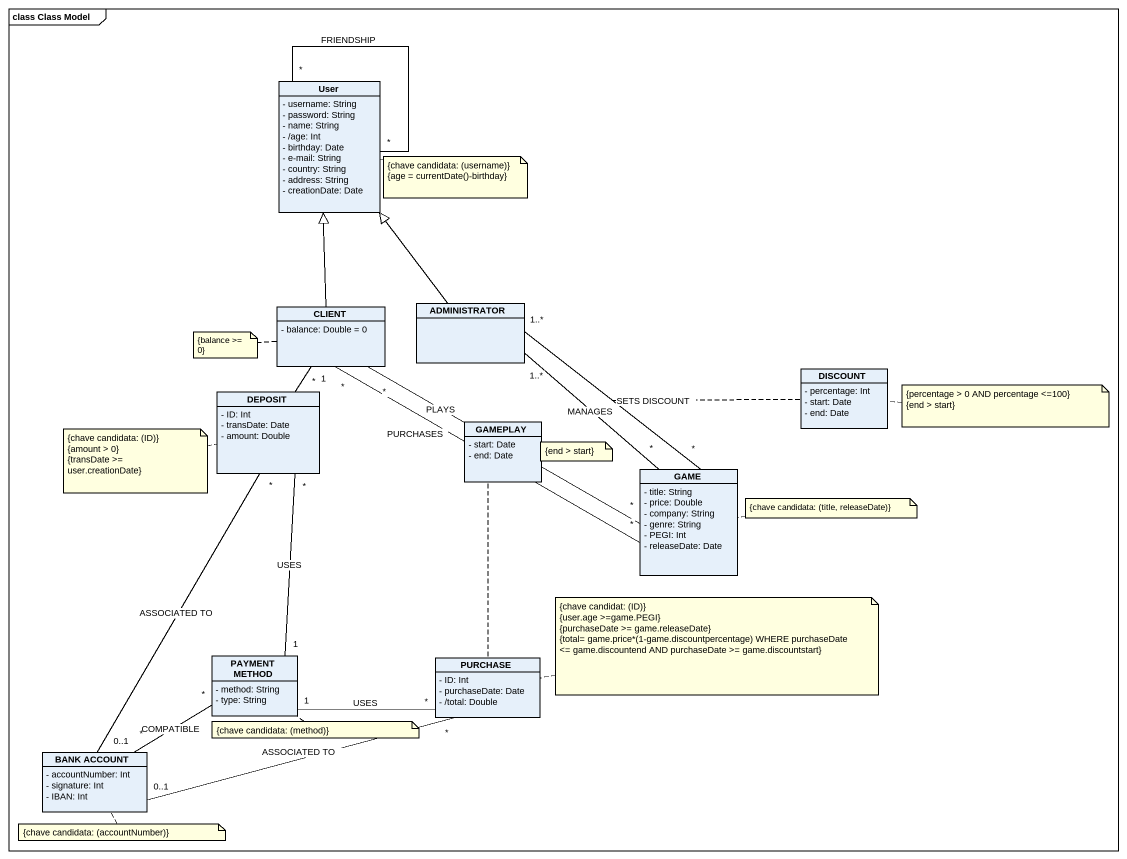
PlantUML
@startuml
mainframe class Class Model
hide circle
hide empty members
skinparam classAttributeIconSize 0
class User {
  - username: String
  - password: String
  - name: String
  - /age: Int
  - birthday: Date
  - e-mail: String
  - country: String
  - address: String
  - creationDate: Date
}
class CLIENT {
  - balance: Double = 0
}
class ADMINISTRATOR
class DEPOSIT {
  - ID: Int
  - transDate: Date
  - amount: Double
}
class DISCOUNT {
  - percentage: Int
  - start: Date
  - end: Date
}
class GAMEPLAY {
  - start: Date
  - end: Date
}
class GAME {
  - title: String
  - price: Double
  - company: String
  - genre: String
  - PEGI: Int
  - releaseDate: Date
}
class "PAYMENT METHOD" as PAYMENT_METHOD {
  - method: String
  - type: String
}
class PURCHASE {
  - ID: Int
  - purchaseDate: Date
  - /total: Double
}
class "BANK ACCOUNT" as BANK_ACCOUNT {
  - accountNumber: Int
  - signature: Int
  - IBAN: Int
}
User "*" -- "*" User : FRIENDSHIP
CLIENT -up-|> User
CLIENT "*" -right- "*" GAME : PLAYS
(CLIENT, GAME) .. GAMEPLAY
CLIENT "*" -right- "*" GAME : PURCHASES
(CLIENT, GAME) .. PURCHASE
ADMINISTRATOR -up-|> User
ADMINISTRATOR "1..*" -- "*" GAME : SETS DISCOUNT
(ADMINISTRATOR, GAME) .. DISCOUNT
DEPOSIT "*" -up- "1" CLIENT
GAME "*" -up- "1..*" ADMINISTRATOR : MANAGES
PAYMENT_METHOD "1" -up- "*" DEPOSIT : USES
PAYMENT_METHOD "*" -- "*" BANK_ACCOUNT : COMPATIBLE
PURCHASE "*" -left- "1" PAYMENT_METHOD : USES
PURCHASE "*" -left- "0..1" BANK_ACCOUNT : ASSOCIATED TO
BANK_ACCOUNT "0..1" -up- "*" DEPOSIT : ASSOCIATED TO
note right of User
  {chave candidata: (username)}
  {age = currentDate()-birthday}
end note
note left of CLIENT : {balance >= 0}
note right of DISCOUNT
  {percentage > 0 AND percentage <=100}
  {end > start}
end note
note left of DEPOSIT
  {chave candidata: (ID)}
  {amount > 0}
  {transDate >= user.creationDate}
end note
note right of GAMEPLAY : {end > start}
note right of GAME : {chave candidata: (title, releaseDate)}
note right of PURCHASE
  {chave candidat: (ID)}
  {user.age >=game.PEGI}
  {purchaseDate >= game.releaseDate}
  {total= game.price*(1-game.discountpercentage) WHERE purchaseDate <= game.discountend AND purchaseDate >= game.discountstart}
end note
note bottom of PAYMENT_METHOD : {chave candidata: (method)}
note bottom of BANK_ACCOUNT : {chave candidata: (accountNumber)}
@enduml
